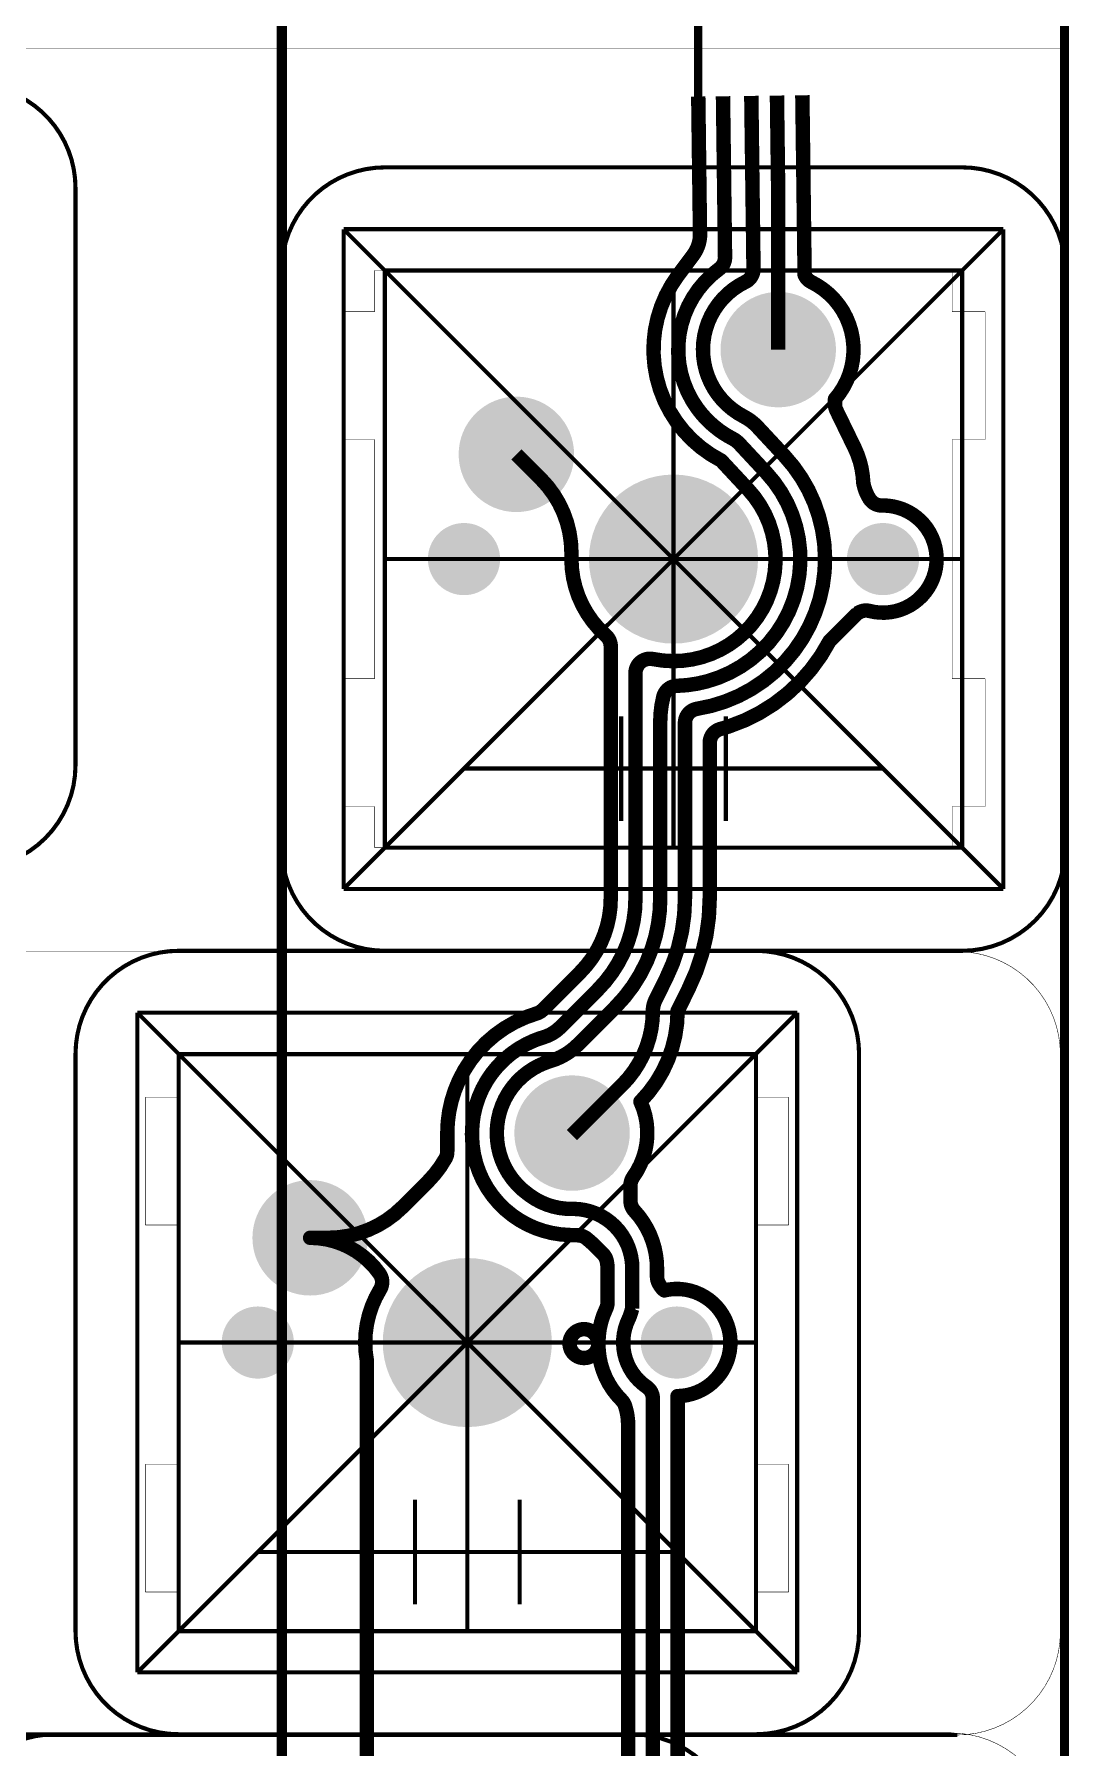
# Model space of a CAD drawing. Header units: inches. Extents: x -214 to 438, y -213 to 250.
# Drawn here: x -110.5 to -85.61, y -28.83 to 12.73 of the extents above; entities that cross this region are included whole.
import ezdxf

# ---------------------------------------------------------------- set-up
doc = ezdxf.new("R2010")
doc.units = ezdxf.units.IN
for name, color, linetype in [('Bottom Layer', 5, 'Continuous'), ('Drawing', 216, 'Continuous'), ('Drawing3', 56, 'Continuous'), ('Mechanical 22', 56, 'Continuous'), ('Multi-Layer', 9, 'Continuous'), ('Top Layer', 1, 'Continuous')]:
    doc.layers.add(name, color=color, linetype=linetype)

msp = doc.modelspace()

# ---------------------------------------------------------------- hatches: boundary and pattern name
at = {"layer": 'Bottom Layer'}
h = msp.add_hatch(color=5, dxfattribs=at)
edge = h.paths.add_edge_path()
edge.add_arc((-92.46000049999999, 5.08), 1.39999974, 0, 360)
h = msp.add_hatch(color=5, dxfattribs=at)
edge = h.paths.add_edge_path()
edge.add_arc((-98.81000049999999, 2.54), 1.39999974, 0, 360)
h = msp.add_hatch(color=5, dxfattribs=at)
edge = h.paths.add_edge_path()
edge.add_arc((-95.0000005, 0), 2.04999844, 0, 360)
h = msp.add_hatch(color=5, dxfattribs=at)
edge = h.paths.add_edge_path()
edge.add_arc((-100.0800005, 0), 0.87499952, 0, 360)
h = msp.add_hatch(color=5, dxfattribs=at)
edge = h.paths.add_edge_path()
edge.add_arc((-89.92000049999999, 0), 0.87499952, 0, 360)
h = msp.add_hatch(color=5, dxfattribs=at)
edge = h.paths.add_edge_path()
edge.add_arc((-97.46000065999999, -13.9200001), 1.39999974, 0, 360)
h = msp.add_hatch(color=5, dxfattribs=at)
edge = h.paths.add_edge_path()
edge.add_arc((-103.81000066, -16.4600001), 1.39999974, 0, 360)
h = msp.add_hatch(color=5, dxfattribs=at)
edge = h.paths.add_edge_path()
edge.add_arc((-100.00000066, -19.0000001), 2.04999844, 0, 360)
h = msp.add_hatch(color=5, dxfattribs=at)
edge = h.paths.add_edge_path()
edge.add_arc((-105.08000066, -19.0000001), 0.87499952, 0, 360)
h = msp.add_hatch(color=5, dxfattribs=at)
edge = h.paths.add_edge_path()
edge.add_arc((-94.92000066, -19.0000001), 0.87499952, 0, 360)
at = {"layer": 'Multi-Layer'}
h = msp.add_hatch(color=9, dxfattribs=at)
edge = h.paths.add_edge_path()
edge.add_arc((-92.46000049999999, 5.08), 1.39999974, 0, 360)
h = msp.add_hatch(color=9, dxfattribs=at)
edge = h.paths.add_edge_path()
edge.add_arc((-98.81000049999999, 2.54), 1.39999974, 0, 360)
h = msp.add_hatch(color=9, dxfattribs=at)
edge = h.paths.add_edge_path()
edge.add_arc((-95.0000005, 0), 2.04999844, 0, 360)
h = msp.add_hatch(color=9, dxfattribs=at)
edge = h.paths.add_edge_path()
edge.add_arc((-100.0800005, 0), 0.87499952, 0, 360)
h = msp.add_hatch(color=9, dxfattribs=at)
edge = h.paths.add_edge_path()
edge.add_arc((-89.92000049999999, 0), 0.87499952, 0, 360)
h = msp.add_hatch(color=9, dxfattribs=at)
edge = h.paths.add_edge_path()
edge.add_arc((-97.46000065999999, -13.9200001), 1.39999974, 0, 360)
h = msp.add_hatch(color=9, dxfattribs=at)
edge = h.paths.add_edge_path()
edge.add_arc((-103.81000066, -16.4600001), 1.39999974, 0, 360)
h = msp.add_hatch(color=9, dxfattribs=at)
edge = h.paths.add_edge_path()
edge.add_arc((-100.00000066, -19.0000001), 2.04999844, 0, 360)
h = msp.add_hatch(color=9, dxfattribs=at)
edge = h.paths.add_edge_path()
edge.add_arc((-105.08000066, -19.0000001), 0.87499952, 0, 360)
h = msp.add_hatch(color=9, dxfattribs=at)
edge = h.paths.add_edge_path()
edge.add_arc((-94.92000066, -19.0000001), 0.87499952, 0, 360)
at = {"layer": 'Top Layer'}
h = msp.add_hatch(color=1, dxfattribs=at)
edge = h.paths.add_edge_path()
edge.add_arc((-92.46000049999999, 5.08), 1.39999974, 0, 360)
h = msp.add_hatch(color=1, dxfattribs=at)
edge = h.paths.add_edge_path()
edge.add_arc((-98.81000049999999, 2.54), 1.39999974, 0, 360)
h = msp.add_hatch(color=1, dxfattribs=at)
edge = h.paths.add_edge_path()
edge.add_arc((-95.0000005, 0), 2.04999844, 0, 360)
h = msp.add_hatch(color=1, dxfattribs=at)
edge = h.paths.add_edge_path()
edge.add_arc((-100.0800005, 0), 0.87499952, 0, 360)
h = msp.add_hatch(color=1, dxfattribs=at)
edge = h.paths.add_edge_path()
edge.add_arc((-89.92000049999999, 0), 0.87499952, 0, 360)
h = msp.add_hatch(color=1, dxfattribs=at)
edge = h.paths.add_edge_path()
edge.add_arc((-97.46000065999999, -13.9200001), 1.39999974, 0, 360)
h = msp.add_hatch(color=1, dxfattribs=at)
edge = h.paths.add_edge_path()
edge.add_arc((-103.81000066, -16.4600001), 1.39999974, 0, 360)
h = msp.add_hatch(color=1, dxfattribs=at)
edge = h.paths.add_edge_path()
edge.add_arc((-100.00000066, -19.0000001), 2.04999844, 0, 360)
h = msp.add_hatch(color=1, dxfattribs=at)
edge = h.paths.add_edge_path()
edge.add_arc((-105.08000066, -19.0000001), 0.87499952, 0, 360)
h = msp.add_hatch(color=1, dxfattribs=at)
edge = h.paths.add_edge_path()
edge.add_arc((-94.92000066, -19.0000001), 0.87499952, 0, 360)

# ---------------------------------------------------------------- linework, layer by layer
at = {"layer": 'Drawing'}
for points, const_width in [([(-112.00050244, 11.49999986, -0.4142135623730985), (-109.50050236, 8.99999978)], 0.0999998), ([(-104.49950144, 6.9999987, -0.4142135623730999), (-101.99950136, 9.49999878)], 0.0999998), ([(-88.00050218, 9.49999878, -0.4142135623730985), (-85.50050209999999, 6.9999987)], 0.0999998), ([(-109.50050236, -5.00000016, -0.4142135623730951), (-112.00050244, -7.50000024)], 0.0999998), ([(-102.00000174, -9.4994984, -0.4142135623731002), (-104.50000182, -6.99949832)], 0.0999998), ([(-101.99950136, -9.500001319999999, -0.4142135623731002), (-104.49950144, -7.00000124)], 0.0127), ([(-85.50050209999999, -7.00000124, -0.4142135623730951), (-88.00050218, -9.500001319999999)], 0.0999998), ([(-109.4995016, -12.0000014, -0.4142135623730999), (-106.99950152, -9.500001319999999)], 0.0999998), ([(-93.00050234, -9.500001319999999, -0.4142135623730985), (-90.50050225999999, -12.0000014)], 0.0999998), ([(-88.11849787999999, -9.51809882, -0.4142252781503813), (-85.61839873999999, -12.0180989)], 0.0127), ([(-107.0000019, -28.4994985, -0.4142135623731002), (-109.50000198, -25.99949842)], 0.0999998), ([(-106.99950152, -28.50000142, -0.4142135623731002), (-109.4995016, -26.00000134)], 0.0127), ([(-90.50050225999999, -26.00000134, -0.4142135623730951), (-93.00050234, -28.50000142)], 0.0999998), ([(-85.6184978, -26.01779912, -0.4142252786190307), (-88.11849787999999, -28.51770014)], 0.0127), ([(-112.49950068, -31.0000015, -0.4142135623730999), (-109.9995006, -28.50000142)], 0.0999998), ([(-96.00050141999999, -28.50000142, -0.4142135623730985), (-93.50050134, -31.0000015)], 0.0999998), ([(-88.26100204, -28.4677993, -0.4142252786190331), (-85.7610045, -31.00010056)], 0.0127)]:
    msp.add_lwpolyline(points, format="xyb", dxfattribs=dict(at, const_width=const_width))
for points, const_width in [([(-101.99950136, 9.49999878), (-88.00050218, 9.49999878)], 0.0999998), ([(-109.50050236, -5.00000016), (-109.50050236, 8.99999978)], 0.0999998), ([(-102.99999974, 8.00000178), (-86.99999872, 8.00000178)], 0.0999998), ([(-102.99999974, -7.999999239999999), (-102.99999974, 8.00000178)], 0.0999998), ([(-102.99999974, 8.00000178), (-86.99999872, -7.999999239999999)], 0.0999998), ([(-102.99999974, -7.999999239999999), (-86.99999872, 8.00000178)], 0.0999998), ([(-86.99999872, -7.999999239999999), (-86.99999872, 8.00000178)], 0.0999998), ([(-104.50000182, -6.99949832), (-104.50000182, 6.999500859999999)], 0.0999998), ([(-101.99975282, 6.99980058), (-88.00025326, 6.99980058)], 0.0999998), ([(-101.99975282, -6.99980058), (-101.99975282, 6.99980058)], 0.0999998), ([(-95.00000304, -6.99980058), (-95.00000304, 6.99980058)], 0.0999998), ([(-88.00025326, -6.99980058), (-88.00025326, 6.99980058)], 0.0999998), ([(-95.0000005, -1.27), (-95.0000005, 1.27)], 0.0999998), ([(-101.99975282, 0), (-88.00025326, 0)], 0.0999998), ([(-96.2700005, 0), (-93.7300005, 0)], 0.0999998), ([(-96.2700005, -6.35), (-96.2700005, -3.81)], 0.0999998), ([(-95.0000005, -6.35), (-95.0000005, -3.81)], 0.0999998), ([(-93.7300005, -6.35), (-93.7300005, -3.81)], 0.0999998), ([(-100.0800005, -5.08), (-89.92000049999999, -5.08)], 0.0999998), ([(-101.99975282, -6.99980058), (-88.00025326, -6.99980058)], 0.0999998), ([(-102.99999974, -7.999999239999999), (-86.99999872, -7.999999239999999)], 0.0999998), ([(-111.8813993, -9.51809882), (-88.11849787999999, -9.51809882)], 0.0127), ([(-106.99950152, -9.500001319999999), (-93.00050234, -9.500001319999999)], 0.0999998), ([(-102.24399922, -9.500001319999999), (-88.24500004, -9.500001319999999)], 0.0127), ([(-101.99950136, -9.49999878), (-88.00050218, -9.49999878)], 0.0999998), ([(-107.9999999, -26.99999934), (-91.99999887999999, -10.99999832)], 0.0999998), ([(-107.9999999, -10.99999832), (-91.99999887999999, -26.99999934)], 0.0999998), ([(-107.9999999, -26.99999934), (-107.9999999, -10.99999832)], 0.0999998), ([(-107.9999999, -10.99999832), (-91.99999887999999, -10.99999832)], 0.0999998), ([(-91.99999887999999, -26.99999934), (-91.99999887999999, -10.99999832)], 0.0999998), ([(-109.50000198, -25.99949842), (-109.50000198, -12.00049924)], 0.0999998), ([(-106.99975298, -25.99980068), (-106.99975298, -12.00019952)], 0.0999998), ([(-106.99975298, -12.00019952), (-93.00025341999999, -12.00019952)], 0.0999998), ([(-107.0004972, -12.00009792), (-92.99939744, -12.00009792)], 0.0127), ([(-107.0004972, -25.99979814), (-107.0004972, -12.00009792)], 0.0127), ([(-100.0000032, -25.99980068), (-100.0000032, -12.00019952)], 0.0999998), ([(-99.99999811999999, -25.9999988), (-99.99999811999999, -11.99999886)], 0.0127), ([(-93.00025341999999, -25.99980068), (-93.00025341999999, -12.00019952)], 0.0999998), ([(-92.99939744, -25.99979814), (-92.99939744, -12.00009792)], 0.0127), ([(-90.50050225999999, -26.00000134), (-90.50050225999999, -12.0000014)], 0.0999998), ([(-85.62474874, -26.06790062), (-85.62464967999999, -12.0682004)], 0.0127), ([(-100.00000066, -20.2700001), (-100.00000066, -17.7300001)], 0.0999998), ([(-106.99975298, -19.0000001), (-93.00025341999999, -19.0000001)], 0.0999998), ([(-106.99949898, -19.0000001), (-93.00049725999999, -19.0000001)], 0.0127), ([(-101.27000066, -19.0000001), (-98.73000065999999, -19.0000001)], 0.0999998), ([(-101.27000066, -25.3500001), (-101.27000066, -22.8100001)], 0.0999998), ([(-100.00000066, -25.3500001), (-100.00000066, -22.8100001)], 0.0999998), ([(-98.73000065999999, -25.3500001), (-98.73000065999999, -22.8100001)], 0.0999998), ([(-105.08000066, -24.0800001), (-94.92000066, -24.0800001)], 0.0999998), ([(-106.99975298, -25.99980068), (-93.00025341999999, -25.99980068)], 0.0999998), ([(-107.0004972, -25.99979814), (-92.99939744, -25.99979814)], 0.0127), ([(-107.9999999, -26.99999934), (-91.99999887999999, -26.99999934)], 0.0999998), ([(-117.73890092, -28.50019954), (-88.26100204, -28.50019954)], 0.0999998), ([(-111.8813993, -28.5177992), (-88.11849787999999, -28.5177992)], 0.0999998), ([(-109.9995006, -28.50000142), (-96.00050141999999, -28.50000142)], 0.0999998), ([(-106.99950152, -28.49999888), (-93.00050234, -28.49999888)], 0.0999998)]:
    msp.add_lwpolyline(points, dxfattribs=dict(at, const_width=const_width))
for points, const_width in [([(-102.02450004, 9.49999878, 1), (-101.97450268, 9.49999878, 1)], 0.0499999), ([(-88.02550086, 9.49999878, 1), (-87.97550349999999, 9.49999878, 1)], 0.0499999), ([(-109.52550104, 8.99999978, 1), (-109.47550368, 8.99999978, 1)], 0.0499999), ([(-104.52450012, 6.9999987, 1), (-104.47450276, 6.9999987, 1)], 0.0499999), ([(-109.52550104, -5.00000016, 1), (-109.47550368, -5.00000016, 1)], 0.0499999), ([(-104.5250005, -6.99949832, 1), (-104.47500314, -6.99949832, 1)], 0.0499999), ([(-104.50267644, -7.00000124, 1), (-104.49632644, -7.00000124, 1)], 0.00635), ([(-107.0245002, -9.500001319999999, 1), (-106.97450284, -9.500001319999999, 1)], 0.0499999), ([(-102.02500042, -9.4994984, 1), (-101.97500306, -9.4994984, 1)], 0.0499999), ([(-102.00267636, -9.500001319999999, 1), (-101.99632636, -9.500001319999999, 1)], 0.00635), ([(-93.02550102, -9.500001319999999, 1), (-92.97550366, -9.500001319999999, 1)], 0.0499999), ([(-88.12167288, -9.51809882, 1), (-88.11532288, -9.51809882, 1)], 0.00635), ([(-88.02550086, -9.500001319999999, 1), (-87.97550349999999, -9.500001319999999, 1)], 0.0499999), ([(-109.52450028, -12.0000014, 1), (-109.47450292, -12.0000014, 1)], 0.0499999), ([(-90.52550093999999, -12.0000014, 1), (-90.47550358, -12.0000014, 1)], 0.0499999), ([(-85.62157373999999, -12.0180989, 1), (-85.61522374, -12.0180989, 1)], 0.00635), ([(-109.52500066, -25.99949842, 1), (-109.4750033, -25.99949842, 1)], 0.0499999), ([(-109.5026766, -26.00000134, 1), (-109.4963266, -26.00000134, 1)], 0.00635), ([(-90.52550093999999, -26.00000134, 1), (-90.47550358, -26.00000134, 1)], 0.0499999), ([(-85.62167279999998, -26.01779912, 1), (-85.61532279999999, -26.01779912, 1)], 0.00635), ([(-110.02449928, -28.50000142, 1), (-109.97450192, -28.50000142, 1)], 0.0499999), ([(-107.02500058, -28.4994985, 1), (-106.97500322, -28.4994985, 1)], 0.0499999), ([(-107.00267652, -28.50000142, 1), (-106.99632652, -28.50000142, 1)], 0.00635), ([(-96.02550009999999, -28.50000142, 1), (-95.97550274, -28.50000142, 1)], 0.0499999), ([(-93.02550102, -28.50000142, 1), (-92.97550366, -28.50000142, 1)], 0.0499999), ([(-88.26417703999999, -28.4677993, 1), (-88.25782704, -28.4677993, 1)], 0.00635), ([(-88.12167288, -28.51770014, 1), (-88.11532288, -28.51770014, 1)], 0.00635)]:
    msp.add_lwpolyline(points, format="xyb", close=True, dxfattribs=dict(at, const_width=const_width))
at = {"layer": 'Drawing3', "const_width": 0.0127}
for points in [[(-136.2004642, 12.38110046), (208.6054502, 12.38110046)], [(-102.24424814, 6.99980058), (-88.24474858, 6.99980058)], [(-102.24424814, 5.99929966), (-102.24424814, 6.99980058)], [(-88.24474858, 5.99929966), (-88.24474858, 6.99980058)], [(-103.04344898, 2.89979862), (-103.04344898, 5.99929966)], [(-103.04344898, 5.99929966), (-102.24424814, 5.99929966)], [(-88.24474858, 5.99929966), (-87.44395008, 5.99929966)], [(-87.44395008, 2.89979862), (-87.44395008, 5.99929966)], [(-103.04344898, 2.89979862), (-102.24424814, 2.89979862)], [(-102.24424814, -2.90019994), (-102.24424814, 2.89979862)], [(-88.24474858, 2.89979862), (-87.44395008, 2.89979862)], [(-88.24474858, -2.90019994), (-88.24474858, 2.89979862)], [(-103.04344898, -6.000701739999999), (-103.04344898, -2.90019994)], [(-103.04344898, -2.90019994), (-102.24424814, -2.90019994)], [(-88.24474858, -2.90019994), (-87.44395008, -2.90019994)], [(-87.44395008, -6.000701739999999), (-87.44395008, -2.90019994)], [(-103.04344898, -6.000701739999999), (-102.24424814, -6.000701739999999)], [(-102.24424814, -6.99980058), (-102.24424814, -6.000701739999999)], [(-88.24474858, -6.000701739999999), (-87.44395008, -6.000701739999999)], [(-88.24474858, -6.99980058), (-88.24474858, -6.000701739999999)], [(-102.24424814, -6.99980058), (-88.24474858, -6.99980058)], [(-107.00674814, -12.05019942), (-93.00584903999999, -12.05019942)], [(-107.00674814, -13.05070034), (-107.00674814, -12.05019942)], [(-93.00584903999999, -13.05070034), (-93.00584903999999, -12.05019942)], [(-107.80594898, -16.15020138), (-107.80594898, -13.05070034)], [(-107.80594898, -13.05070034), (-107.00674814, -13.05070034)], [(-93.00584903999999, -13.05070034), (-92.20645008, -13.05070034)], [(-92.20645008, -16.15020138), (-92.20645008, -13.05070034)], [(-107.80594898, -16.15020138), (-107.00674814, -16.15020138)], [(-107.00674814, -21.95019994), (-107.00674814, -16.15020138)], [(-93.00584903999999, -16.15020138), (-92.20645008, -16.15020138)], [(-93.00584903999999, -21.95019994), (-93.00584903999999, -16.15020138)], [(-107.80594898, -25.05070174), (-107.80594898, -21.95019994)], [(-107.80594898, -21.95019994), (-107.00674814, -21.95019994)], [(-93.00584903999999, -21.95019994), (-92.20645008, -21.95019994)], [(-92.20645008, -25.05070174), (-92.20645008, -21.95019994)], [(-107.80594898, -25.05070174), (-107.00674814, -25.05070174)], [(-107.00674814, -26.04980058), (-107.00674814, -25.05070174)], [(-93.00584903999999, -25.05070174), (-92.20645008, -25.05070174)], [(-93.00584903999999, -26.04980058), (-93.00584903999999, -25.05070174)], [(-107.00674814, -26.04980058), (-93.00584903999999, -26.04980058)]]:
    msp.add_lwpolyline(points, dxfattribs=at)
at = {"layer": 'Mechanical 22', "const_width": 0.2499995}
for points in [[(-104.5005022, -72.25000281999999), (-104.5005022, 38.7499987)], [(-85.50050209999999, -73.25000336), (-85.50050209999999, 37.74999816)]]:
    msp.add_lwpolyline(points, dxfattribs=at)
at = {"layer": 'Top Layer'}
for points, const_width in [([(-94.39957244, 11.21723436), (-94.39957244, 13.16821852)], 0.1999996), ([(-94.39957244, 11.21723436), (-94.35642291999999, 7.82033234)], 0.3499993), ([(-93.79962189999999, 11.22485944), (-93.75000046, 7.318529939999999)], 0.3499993), ([(-93.1133139, 11.23357672), (-93.05999929999999, 7.036559459999999)], 0.3499993), ([(-92.4912425, 11.2414812), (-92.46000558, 8.782438619999999)], 0.3499993), ([(-91.87583606, 11.24929678), (-91.82047929999999, 6.8916423)], 0.3499993), ([(-92.46000558, 8.782438619999999), (-92.46000049999999, 5.08)], 0.3499993), ([(-94.88344751999999, 6.890392619999999), (-94.52629303999998, 7.368491740000001)], 0.3499993), ([(-91.82046152, 6.89039008), (-91.82046152, 6.890392619999999)], 0.3499993), ([(-91.82046152, 6.89039008), (-91.81220652, 6.87400454)], 0.3499993), ([(-91.08410028, 3.8810311), (-91.08410028, 3.88103364)], 0.3499993), ([(-91.08410028, 3.7550725), (-91.08410028, 3.8810311)], 0.3499993), ([(-91.04884, 3.60329988), (-90.60754802, 2.69611094)], 0.3499993), ([(-92.96248107999999, 3.20459862), (-92.31423752, 2.50843796)], 0.3499993), ([(-93.40303646, 2.7972766), (-92.75371847999999, 2.0999577)], 0.3499993), ([(-98.81000049999999, 2.54), (-98.21894757999999, 1.94894708)], 0.3499993), ([(-93.84361215999999, 2.38997744), (-93.84360962, 2.38997236)], 0.3499993), ([(-93.84360962, 2.38997236), (-93.19172624, 1.68989756)], 0.3499993), ([(-97.47499936, 0), (-97.47499936, 0.1528953)], 0.3499993), ([(-91.21464866, -1.98663052), (-90.54194744, -1.3139293)], 0.3499993), ([(-90.54194998, -1.3139293), (-90.49636459999999, -1.28949958)], 0.3499993), ([(-96.5218415, -8.23026548), (-96.5218415, -2.11585302)], 0.3499993), ([(-91.21465119999999, -1.98663306), (-91.21464866, -1.98663052)], 0.3499993), ([(-95.9218427, -2.76518624), (-95.9218427, -2.7651837)], 0.3499993), ([(-95.9218427, -8.23026548), (-95.9218427, -2.76518624)], 0.3499993), ([(-95.3218439, -8.23026548), (-95.3218439, -3.95043152)], 0.3499993), ([(-94.7218451, -3.97434816), (-94.7218451, -3.97434562)], 0.3499993), ([(-94.7218451, -8.23026548), (-94.7218451, -3.97434816)], 0.3499993), ([(-94.1218463, -4.45761872), (-94.1218463, -4.45761618)], 0.3499993), ([(-94.1218463, -8.23026548), (-94.1218463, -4.45761872)], 0.3499993), ([(-98.17188646, -10.93241146), (-97.2664552, -10.02698274)], 0.3499993), ([(-97.26631296, -10.0268405), (-97.26578972, -10.02631726)], 0.3499993), ([(-97.74762518, -11.35667782), (-96.84219392, -10.45124656)], 0.3499993), ([(-95.43734278, -10.6891455), (-95.17506492, -10.1612065)], 0.3499993), ([(-94.899226, -10.95453232), (-94.63848738, -10.42969466)], 0.3499993), ([(-97.3219161, -11.77949638), (-96.41930424, -10.87688198)], 0.3499993), ([(-96.41930424, -10.87688198), (-96.41930169999999, -10.87687944)], 0.3499993), ([(-97.46000065999999, -13.96819914), (-96.24394772, -12.7521462)], 0.3499993), ([(-95.80161688, -13.15819314), (-95.80160925999999, -13.1581906)], 0.3499993), ([(-100.48499842, -13.96819914), (-100.48499842, -13.9200001)], 0.3499993), ([(-100.48499842, -14.36618158), (-100.48499842, -13.96821946)], 0.3499993), ([(-99.88499961999999, -13.96819914), (-99.88499961999999, -13.9200001)], 0.3499993), ([(-101.5727839, -15.71605188), (-100.95076584, -15.09403382)], 0.3499993), ([(-98.53708511999999, -15.39326868), (-98.47896991999998, -15.43575526)], 0.3499993), ([(-96.04248254, -15.18614946), (-96.04248254, -15.18614692)], 0.3499993), ([(-96.04248254, -15.56828484), (-96.04248254, -15.18614946)], 0.3499993), ([(-97.45960441999999, -15.75849274), (-97.43277439999999, -15.7580076)], 0.3499993), ([(-97.43277439999999, -15.7580076), (-97.43269057999998, -15.75800506)], 0.3499993), ([(-103.81000066, -16.4600001), (-103.36883568, -16.4600001)], 0.3499993), ([(-97.53998272, -16.39187984), (-97.31497174, -16.39930426)], 0.3499993), ([(-96.90199822, -16.66039594), (-96.71261327999999, -16.84978596)], 0.3499993), ([(-96.71261327999999, -16.84978596), (-96.71249897999999, -16.84990026)], 0.3499993), ([(-96.59999984, -18.02964136), (-96.59999984, -17.19696332)], 0.3499993), ([(-96.00000104, -18.1768369), (-96.00000104, -17.19696586)], 0.3499993), ([(-95.40000223999999, -17.39932004), (-95.40000223999999, -17.19696586)], 0.3499993), ([(-96.09105242, -18.43552066), (-96.09053426, -18.43438274)], 0.3499993), ([(-96.04454756, -18.31713126), (-96.00000104, -18.1768369)], 0.3499993), ([(-96.81996129999999, -19.01213114), (-96.81989017999999, -19.02325126)], 0.3499993), ([(-102.4341106, -30.0320075), (-102.4341106, -19.44802308)], 0.3499993), ([(-95.49999949999999, -29.26035042), (-95.49999949999999, -20.3629387)], 0.3499993), ([(-94.90210636, -20.29987812), (-94.90209619999999, -20.29987812)], 0.3499993), ([(-94.90000069999999, -36.39201256), (-94.90000069999999, -20.3629387)], 0.3499993), ([(-96.0999983, -29.26035042), (-96.0999983, -20.99415156)], 0.3499993)]:
    msp.add_lwpolyline(points, dxfattribs=dict(at, const_width=const_width))
at = {"layer": 'Top Layer', "const_width": 0.3499993}
for points in [[(-94.35642291999999, 7.82033234, -0.1411390640359219), (-94.52629303999998, 7.368491740000001)], [(-93.75000046, 7.318529939999999, -0.2387270252510384), (-93.89282974, 7.03642992)], [(-93.84361215999999, 2.3899749, -0.4638006937359755), (-94.88389964, 6.889788099999999)], [(-94.4182643, 3.64967774, -0.4138385176558898), (-93.89282974, 7.03642992)], [(-94.88389964, 6.889788099999999, -6.23875026149e-05), (-94.88344751999999, 6.890392619999999)], [(-93.05999929999999, 7.036559459999999, -0.2868967657305749), (-93.25674516, 6.721896639999999)], [(-91.82046152, 6.890392619999999, -0.0008927136610579), (-91.82047929999999, 6.8916423)], [(-94.09999975999999, 4.27935644, -0.4149096264992646), (-93.25674516, 6.721896639999999)], [(-91.6557222, 6.718218719999999, -0.1618460352067208), (-91.81220397999999, 6.87400454)], [(-91.65571965999999, 6.718218719999999, -0.4927135338419664), (-91.08410028, 3.88103364)], [(-93.29262519999999, 3.45600528, -0.1621179543281546), (-94.09999975999999, 4.27935644)], [(-93.89282974, 3.12357008, -0.0771106519518591), (-94.4182643, 3.64967774)], [(-91.04884, 3.60329988, -0.1127068623591871), (-91.08410028, 3.7550725)], [(-93.29262519999999, 3.45600274, -0.0871080440525562), (-92.96248107999999, 3.20459862)], [(-93.56800437999999, 2.9229304, -0.0394217220392951), (-93.89282974, 3.12357008)], [(-93.56800437999999, 2.9229304, -0.0870595396312438), (-93.40303391999998, 2.79727914)], [(-92.31423498, 2.5084405, -0.2854357807845617), (-91.56174474, -1.29768854)], [(-90.60754548, 2.69611094, -0.0845878181181683), (-90.41365712, 2.03177648)], [(-98.21894757999999, 1.94894708, -0.198912367379658), (-97.47499936, 0.1528953)], [(-92.75371847999999, 2.0999577, -0.5651226577540942), (-94.19456396, -2.96763948)], [(-90.41365712, 2.03177648, -0.0173827798026668), (-90.40215346, 1.8890488)], [(-93.1917237, 1.6899001, -0.7316283374868213), (-95.50186386, -2.42358164)], [(-90.39750018, 1.84717944, -0.0301178861868502), (-90.40215346, 1.8890488)], [(-90.24694675999999, 1.46038316, -0.0986051434518146), (-90.39750018, 1.84717944)], [(-89.94713786, 1.29971546, -0.2592945908093999), (-90.24694675999999, 1.46038316)], [(-89.94713786, 1.29971546, -0.0052191546349452), (-89.92000049999999, 1.29999994)], [(-89.92000049999999, 1.29999994, -0.5551687589289364), (-88.75307115999999, -0.57295288)], [(-96.64147041999999, -1.85235088, -0.2146282654505762), (-97.47499936, 0)], [(-88.75307115999999, -0.57295288, -0.3552193959997106), (-90.24274306, -1.25930152)], [(-91.56174474, -1.29768854, -0.2696172522639658), (-94.42728129999999, -3.630094339999999)], [(-90.49636459999999, -1.28949958, -0.188947654791785), (-90.24274306, -1.25930406)], [(-96.6414755, -1.85235596, -0.2163814571641608), (-96.5218415, -2.11585302)], [(-91.21465119999999, -1.98663306, -0.1942354222590462), (-93.65481141999999, -4.05783796)], [(-95.9218427, -2.7651837, -0.4733132100309816), (-95.50186386, -2.42358164)], [(-95.2469266, -3.33808832, -0.3350438995082176), (-94.91820234, -3.07391054)], [(-94.19456396, -2.96763948, -0.0596752093148195), (-94.91820234, -3.07391054)], [(-95.3218439, -3.95043152, -0.0609448722469358), (-95.2469266, -3.33808832)], [(-94.7218451, -3.97434562, -0.3672767074777624), (-94.42728129999999, -3.630094339999999)], [(-94.1218463, -4.45761618, -0.3359843074595733), (-93.86535456, -4.1216707)], [(-93.65481141999999, -4.05783796, -0.0128680440273336), (-93.86535456, -4.1216707)], [(-96.5218415, -8.23026548, -0.198912367379658), (-97.26578972, -10.02631726)], [(-95.9218427, -8.23026548, -0.198990412753568), (-96.84219392, -10.45124656)], [(-95.3218439, -8.23026548, -0.0830797325007235), (-95.52553665999999, -9.4476951)], [(-94.7218451, -8.23026548, -0.1157838624142885), (-95.17506492, -10.1612065)], [(-94.1218463, -8.23026548, -0.115871946229947), (-94.63848738, -10.42969466)], [(-95.52553665999999, -9.44769256, -0.1141447927585097), (-96.41930169999999, -10.87687944)], [(-97.26631296, -10.0268405, -0.0001436815000517), (-97.2664552, -10.02698274)], [(-98.17188646, -10.93241146, -0.1237166212767801), (-98.31862226, -11.01941662)], [(-95.49999949999999, -10.95609442, -0.198912367379658), (-96.24394772, -12.7521462)], [(-94.90000069999999, -10.95609696, -0.1967884529260561), (-95.80160925999999, -13.15818552)], [(-95.49999949999999, -10.95609442, -0.1157833707189523), (-95.43734278, -10.6891455)], [(-94.89922345999999, -10.95453232, -0.0007271346926537), (-94.89999816, -10.95609696)], [(-100.20681762, -12.65287538, -0.2159617539611763), (-98.31862226, -11.01941662)], [(-97.74762518, -11.35667782, -0.1241982435987072), (-98.14703764, -11.59435832)], [(-99.88499961999999, -13.9200001, -0.3323740977059745), (-98.14703764, -11.59436086)], [(-98.41838076, -11.69241756, -0.0297704283455165), (-98.14703764, -11.59436086)], [(-97.3219161, -11.77949638, -0.1246461899499122), (-97.97547587999999, -12.16930764)], [(-98.53708511999999, -12.44673406, -0.0864489246422252), (-97.97547334, -12.16931018)], [(-98.53708511999999, -15.39326868, -0.5076581962031674), (-98.53708511999999, -12.44673406)], [(-100.48499842, -13.9200001, -0.1084766573748808), (-100.20681762, -12.65287538)], [(-95.80160672, -13.1581906, -0.2695973035666236), (-95.97757284, -14.98444044)], [(-98.90242855999999, -15.91756532, -0.2377749366250921), (-99.88499961999999, -13.96819914)], [(-100.52868388, -14.53551068, -0.0692350564333555), (-100.95076584, -15.09403382)], [(-100.48499588, -14.36618158, -0.1269218733760865), (-100.52868388, -14.53551068)], [(-96.04248254, -15.18614692, -0.1549872377262763), (-95.97757284, -14.98444044)], [(-97.45960441999999, -15.75849274, -0.1637728188972746), (-98.47896991999998, -15.43575526)], [(-101.5727839, -15.71605188, -0.198912367379658), (-103.36883568, -16.4600001)], [(-97.53998272, -16.39187984, -0.1521704639670588), (-98.90242855999999, -15.91756532)], [(-97.43269057999998, -15.75800506, -0.4129350484374811), (-96.00000104, -17.19696586)], [(-95.94938646, -15.8046547, -0.1878616571894169), (-96.04248254, -15.56828484)], [(-95.94938646, -15.8046547, -0.1277042695516382), (-95.46019516, -16.70519138)], [(-103.81000066, -16.4600001, -0.2435550075813817), (-102.12766214, -17.33115914)], [(-97.31497174, -16.39930426, -0.1617683865292712), (-97.10793634, -16.47575826)], [(-97.10793634, -16.47575826, -0.0272435553549351), (-96.90199822, -16.66039594)], [(-95.46019516, -16.70519392, -0.0609723757820014), (-95.40000223999999, -17.19696586)], [(-96.71261327999999, -16.84978596, -0.0001160716051479), (-96.71249897999999, -16.84990026)], [(-96.71249897999999, -16.84990026, -0.1394482953767452), (-96.62022078, -17.0177079)], [(-96.62022078, -17.0177079, -0.05622724013616), (-96.59999984, -17.19696332)], [(-102.12766214, -17.33115914, -0.2975394840793577), (-102.11443128, -17.71360948)], [(-95.35663681999999, -17.56673652, -0.1254731719277367), (-95.40000223999999, -17.39932004)], [(-95.28900678, -17.66971574, -0.0373778502549729), (-95.35663681999999, -17.56673652)], [(-102.4341106, -19.44802308, -0.1841878130325781), (-102.11443128, -17.71360948)], [(-96.59999984, -18.02964136, -0.1113772397457766), (-96.63388851999999, -18.17988744)], [(-95.22196602, -17.73555508, -0.067422432760694), (-95.28900678, -17.66971574)], [(-95.22196347999999, -17.73555508, -0.7788703395268388), (-94.05392416, -19.96949016)], [(-96.81996129999999, -19.01213114, -0.1136589632252158), (-96.63388851999999, -18.17988744)], [(-95.65326055999999, -20.07346506, -0.3708997488356084), (-96.09105242, -18.43552066)], [(-96.04454501999999, -18.31713126, -0.0331803365702018), (-96.09053426, -18.43438274)], [(-96.26077522, -20.39442454, -0.2022253880523018), (-96.81989017999999, -19.02784866)], [(-95.65326309999999, -20.0734676, -0.2483941758915199), (-95.49999949999999, -20.3629387)], [(-94.05392416, -19.96949016, -0.0863118792211946), (-94.43210476, -20.20497102)], [(-96.26077267999999, -20.39442454, -0.1146955384476005), (-96.17671646, -20.528788)], [(-96.17671392, -20.52878546, -0.0818727310330334), (-96.0999983, -20.99415156)], [(-94.43210476, -20.20497102, -0.0930046769280967), (-94.90209619999999, -20.29987558)], [(-94.90209619999999, -20.29987812, -0.0166086645424789), (-94.90000069999999, -20.3629387)]]:
    msp.add_lwpolyline(points, format="xyb", dxfattribs=at)
at = {"layer": 'Top Layer'}
for points, const_width in [([(-94.44392338, 7.82033234, 1), (-94.26892246, 7.82033234, 1)], 0.17499838), ([(-94.6137935, 7.368491740000001, 1), (-94.43879258, 7.368491740000001, 1)], 0.17499838), ([(-93.83750092, 7.318529939999999, 1), (-93.6625, 7.318529939999999, 1)], 0.17499838), ([(-94.9714001, 6.889788099999999, 1), (-94.79639918, 6.889788099999999, 1)], 0.17499838), ([(-94.9714001, 6.889788099999999, 1), (-94.79639918, 6.889788099999999, 1)], 0.17499838), ([(-94.97094797999999, 6.890392619999999, 1), (-94.79594705999999, 6.890392619999999, 1)], 0.17499838), ([(-93.9803302, 7.03642992, 1), (-93.80532928, 7.03642992, 1)], 0.17499838), ([(-93.9803302, 7.03642992, 1), (-93.80532928, 7.03642992, 1)], 0.17499838), ([(-93.14749975999999, 7.036559459999999, 1), (-92.97249884, 7.036559459999999, 1)], 0.17499838), ([(-91.90797975999999, 6.8916423, 1), (-91.73297884, 6.8916423, 1)], 0.17499838), ([(-91.90796198, 6.890392619999999, 1), (-91.73296106, 6.890392619999999, 1)], 0.17499838), ([(-93.34424562, 6.721896639999999, 1), (-93.1692447, 6.721896639999999, 1)], 0.17499838), ([(-93.34424562, 6.721896639999999, 1), (-93.1692447, 6.721896639999999, 1)], 0.17499838), ([(-91.89970444, 6.87400454, 1), (-91.72470351999999, 6.87400454, 1)], 0.17499838), ([(-91.74322266, 6.718218719999999, 1), (-91.56822174, 6.718218719999999, 1)], 0.17499838), ([(-91.74322012, 6.718218719999999, 1), (-91.5682192, 6.718218719999999, 1)], 0.17499838), ([(-94.18750021999999, 4.27935644, 1), (-94.0124993, 4.27935644, 1)], 0.17499838), ([(-94.18750021999999, 4.27935644, 1), (-94.0124993, 4.27935644, 1)], 0.17499838), ([(-94.50576475999999, 3.64967774, 1), (-94.33076383999999, 3.64967774, 1)], 0.17499838), ([(-94.50576475999999, 3.64967774, 1), (-94.33076383999999, 3.64967774, 1)], 0.17499838), ([(-91.17160073999999, 3.88103364, 1), (-90.99659982, 3.88103364, 1)], 0.17499838), ([(-91.17160073999999, 3.7550725, 1), (-90.99659982, 3.7550725, 1)], 0.17499838), ([(-91.13634045999999, 3.60329988, 1), (-90.96133954, 3.60329988, 1)], 0.17499838), ([(-93.38012566, 3.45600528, 1), (-93.20512473999999, 3.45600528, 1)], 0.17499838), ([(-93.38012566, 3.45600274, 1), (-93.20512473999999, 3.45600274, 1)], 0.17499838), ([(-93.04998154, 3.20459862, 1), (-92.87498061999999, 3.20459862, 1)], 0.17499838), ([(-93.9803302, 3.12357008, 1), (-93.80532928, 3.12357008, 1)], 0.17499838), ([(-93.9803302, 3.12357008, 1), (-93.80532928, 3.12357008, 1)], 0.17499838), ([(-93.65550483999999, 2.9229304, 1), (-93.48050391999999, 2.9229304, 1)], 0.17499838), ([(-93.65550483999999, 2.9229304, 1), (-93.48050391999999, 2.9229304, 1)], 0.17499838), ([(-93.49053438, 2.79727914, 1), (-93.31553346, 2.79727914, 1)], 0.17499838), ([(-93.93111262, 2.3899749, 1), (-93.75611169999999, 2.3899749, 1)], 0.17499838), ([(-92.40173544, 2.5084405, 1), (-92.22673452, 2.5084405, 1)], 0.17499838), ([(-90.69504594, 2.69611094, 1), (-90.52004502, 2.69611094, 1)], 0.17499838), ([(-98.30644803999999, 1.94894708, 1), (-98.13144711999999, 1.94894708, 1)], 0.17499838), ([(-92.84121894, 2.0999577, 1), (-92.66621802, 2.0999577, 1)], 0.17499838), ([(-90.50115758, 2.03177648, 1), (-90.32615666, 2.03177648, 1)], 0.17499838), ([(-90.50115758, 2.03177648, 1), (-90.32615666, 2.03177648, 1)], 0.17499838), ([(-93.27922416, 1.6899001, 1), (-93.10422324, 1.6899001, 1)], 0.17499838), ([(-90.48965392, 1.8890488, 1), (-90.31465299999999, 1.8890488, 1)], 0.17499838), ([(-90.48965392, 1.8890488, 1), (-90.31465299999999, 1.8890488, 1)], 0.17499838), ([(-90.48500064, 1.84717944, 1), (-90.30999972, 1.84717944, 1)], 0.17499838), ([(-90.48500064, 1.84717944, 1), (-90.30999972, 1.84717944, 1)], 0.17499838), ([(-90.33444722, 1.46038316, 1), (-90.1594463, 1.46038316, 1)], 0.17499838), ([(-90.33444722, 1.46038316, 1), (-90.1594463, 1.46038316, 1)], 0.17499838), ([(-90.03463832, 1.29971546, 1), (-89.8596374, 1.29971546, 1)], 0.17499838), ([(-90.03463832, 1.29971546, 1), (-89.8596374, 1.29971546, 1)], 0.17499838), ([(-90.00750096, 1.29999994, 1), (-89.83250004, 1.29999994, 1)], 0.17499838), ([(-90.00750096, 1.29999994, 1), (-89.83250004, 1.29999994, 1)], 0.17499838), ([(-97.56249982, 0.1528953, 1), (-97.3874989, 0.1528953, 1)], 0.17499838), ([(-97.56249982, 0, 1), (-97.3874989, 0, 1)], 0.17499838), ([(-88.84057162, -0.57295288, 1), (-88.66557069999999, -0.57295288, 1)], 0.17499838), ([(-88.84057162, -0.57295288, 1), (-88.66557069999999, -0.57295288, 1)], 0.17499838), ([(-91.6492452, -1.29768854, 1), (-91.47424428, -1.29768854, 1)], 0.17499838), ([(-91.6492452, -1.29768854, 1), (-91.47424428, -1.29768854, 1)], 0.17499838), ([(-90.58386506, -1.28949958, 1), (-90.40886413999999, -1.28949958, 1)], 0.17499838), ([(-90.33024352, -1.25930152, 1), (-90.1552426, -1.25930152, 1)], 0.17499838), ([(-90.33024352, -1.25930406, 1), (-90.1552426, -1.25930406, 1)], 0.17499838), ([(-96.72897595999999, -1.85235596, 1), (-96.55397504, -1.85235596, 1)], 0.17499838), ([(-96.72897087999999, -1.85235088, 1), (-96.55396995999999, -1.85235088, 1)], 0.17499838), ([(-96.60934196, -2.11585302, 1), (-96.43434103999999, -2.11585302, 1)], 0.17499838), ([(-91.30215165999999, -1.98663306, 1), (-91.12715073999999, -1.98663306, 1)], 0.17499838), ([(-95.58936432, -2.42358164, 1), (-95.41436339999998, -2.42358164, 1)], 0.17499838), ([(-95.58936432, -2.42358164, 1), (-95.41436339999998, -2.42358164, 1)], 0.17499838), ([(-96.00934316, -2.7651837, 1), (-95.83434223999998, -2.7651837, 1)], 0.17499838), ([(-95.0057028, -3.07391054, 1), (-94.83070187999999, -3.07391054, 1)], 0.17499838), ([(-95.0057028, -3.07391054, 1), (-94.83070187999999, -3.07391054, 1)], 0.17499838), ([(-94.28206442, -2.96763948, 1), (-94.1070635, -2.96763948, 1)], 0.17499838), ([(-94.28206442, -2.96763948, 1), (-94.1070635, -2.96763948, 1)], 0.17499838), ([(-95.33442706, -3.33808832, 1), (-95.15942614, -3.33808832, 1)], 0.17499838), ([(-95.33442706, -3.33808832, 1), (-95.15942614, -3.33808832, 1)], 0.17499838), ([(-94.51478175999999, -3.630094339999999, 1), (-94.33978084, -3.630094339999999, 1)], 0.17499838), ([(-94.51478175999999, -3.630094339999999, 1), (-94.33978084, -3.630094339999999, 1)], 0.17499838), ([(-95.40934435999999, -3.95043152, 1), (-95.23434343999999, -3.95043152, 1)], 0.17499838), ([(-94.80934556, -3.97434562, 1), (-94.63434464, -3.97434562, 1)], 0.17499838), ([(-93.95285501999999, -4.1216707, 1), (-93.7778541, -4.1216707, 1)], 0.17499838), ([(-93.95285501999999, -4.1216707, 1), (-93.7778541, -4.1216707, 1)], 0.17499838), ([(-93.74231188, -4.05783796, 1), (-93.56731095999999, -4.05783796, 1)], 0.17499838), ([(-93.74231188, -4.05783796, 1), (-93.56731095999999, -4.05783796, 1)], 0.17499838), ([(-94.20934675999999, -4.45761618, 1), (-94.03434584, -4.45761618, 1)], 0.17499838), ([(-96.60934196, -8.23026548, 1), (-96.43434103999999, -8.23026548, 1)], 0.17499838), ([(-96.00934316, -8.23026548, 1), (-95.83434223999998, -8.23026548, 1)], 0.17499838), ([(-95.40934435999999, -8.23026548, 1), (-95.23434343999999, -8.23026548, 1)], 0.17499838), ([(-94.80934556, -8.23026548, 1), (-94.63434464, -8.23026548, 1)], 0.17499838), ([(-94.20934675999999, -8.23026548, 1), (-94.03434584, -8.23026548, 1)], 0.17499838), ([(-95.61303712, -9.44769256, 1), (-95.4380362, -9.44769256, 1)], 0.17499838), ([(-95.61303712, -9.4476951, 1), (-95.4380362, -9.4476951, 1)], 0.17499838), ([(-97.35395566, -10.02698274, 1), (-97.17895474, -10.02698274, 1)], 0.17499838), ([(-97.35381342, -10.0268405, 1), (-97.1788125, -10.0268405, 1)], 0.17499838), ([(-97.35329017999999, -10.02631726, 1), (-97.17828926, -10.02631726, 1)], 0.17499838), ([(-96.92969437999999, -10.45124656, 1), (-96.75469346, -10.45124656, 1)], 0.17499838), ([(-95.26256538, -10.1612065, 1), (-95.08756446, -10.1612065, 1)], 0.17499838), ([(-94.72598784, -10.42969466, 1), (-94.55098691999999, -10.42969466, 1)], 0.17499838), ([(-98.25938691999998, -10.93241146, 1), (-98.084386, -10.93241146, 1)], 0.17499838), ([(-96.50680216, -10.87687944, 1), (-96.33180123999999, -10.87687944, 1)], 0.17499838), ([(-95.58749995999999, -10.95609442, 1), (-95.41249904, -10.95609442, 1)], 0.17499838), ([(-95.58749995999999, -10.95609442, 1), (-95.41249904, -10.95609442, 1)], 0.17499838), ([(-95.52484324, -10.6891455, 1), (-95.34984232, -10.6891455, 1)], 0.17499838), ([(-94.98750116, -10.95609696, 1), (-94.81250023999999, -10.95609696, 1)], 0.17499838), ([(-94.98749862, -10.95609696, 1), (-94.8124977, -10.95609696, 1)], 0.17499838), ([(-94.98672392, -10.95453232, 1), (-94.811723, -10.95453232, 1)], 0.17499838), ([(-98.40612272, -11.01941662, 1), (-98.2311218, -11.01941662, 1)], 0.17499838), ([(-98.40612272, -11.01941662, 1), (-98.2311218, -11.01941662, 1)], 0.17499838), ([(-97.83512564, -11.35667782, 1), (-97.66012471999998, -11.35667782, 1)], 0.17499838), ([(-98.50588121999999, -11.69241756, 1), (-98.33088029999999, -11.69241756, 1)], 0.17499838), ([(-98.2345381, -11.59435832, 1), (-98.05953718, -11.59435832, 1)], 0.17499838), ([(-98.2345381, -11.59436086, 1), (-98.05953718, -11.59436086, 1)], 0.17499838), ([(-98.2345381, -11.59436086, 1), (-98.05953718, -11.59436086, 1)], 0.17499838), ([(-97.40941656, -11.77949638, 1), (-97.23441564, -11.77949638, 1)], 0.17499838), ([(-98.06297634, -12.16930764, 1), (-97.88797541999999, -12.16930764, 1)], 0.17499838), ([(-98.0629738, -12.16931018, 1), (-97.88797288, -12.16931018, 1)], 0.17499838), ([(-98.62458558, -12.44673406, 1), (-98.44958466, -12.44673406, 1)], 0.17499838), ([(-98.62458558, -12.44673406, 1), (-98.44958466, -12.44673406, 1)], 0.17499838), ([(-100.29431808, -12.65287538, 1), (-100.11931716, -12.65287538, 1)], 0.17499838), ([(-100.29431808, -12.65287538, 1), (-100.11931716, -12.65287538, 1)], 0.17499838), ([(-96.33144818, -12.7521462, 1), (-96.15644726, -12.7521462, 1)], 0.17499838), ([(-95.88910972, -13.15818552, 1), (-95.71410879999999, -13.15818552, 1)], 0.17499838), ([(-95.88910718, -13.1581906, 1), (-95.71410626, -13.1581906, 1)], 0.17499838), ([(-100.57249888, -13.9200001, 1), (-100.39749796, -13.9200001, 1)], 0.17499838), ([(-99.97250007999999, -13.9200001, 1), (-99.79749916, -13.9200001, 1)], 0.17499838), ([(-99.97250007999999, -13.96819914, 1), (-99.79749916, -13.96819914, 1)], 0.17499838), ([(-100.61618434, -14.53551068, 1), (-100.44118342, -14.53551068, 1)], 0.17499838), ([(-100.61618434, -14.53551068, 1), (-100.44118342, -14.53551068, 1)], 0.17499838), ([(-100.57249634, -14.36618158, 1), (-100.39749542, -14.36618158, 1)], 0.17499838), ([(-101.0382663, -15.09403382, 1), (-100.86326538, -15.09403382, 1)], 0.17499838), ([(-96.0650733, -14.98444044, 1), (-95.89007237999999, -14.98444044, 1)], 0.17499838), ([(-96.0650733, -14.98444044, 1), (-95.89007237999999, -14.98444044, 1)], 0.17499838), ([(-98.62458558, -15.39326868, 1), (-98.44958466, -15.39326868, 1)], 0.17499838), ([(-98.56647038, -15.43575526, 1), (-98.39146946, -15.43575526, 1)], 0.17499838), ([(-96.129983, -15.18614692, 1), (-95.95498208, -15.18614692, 1)], 0.17499838), ([(-101.66028436, -15.71605188, 1), (-101.48528344, -15.71605188, 1)], 0.17499838), ([(-98.98992901999999, -15.91756532, 1), (-98.81492809999999, -15.91756532, 1)], 0.17499838), ([(-98.98992901999999, -15.91756532, 1), (-98.81492809999999, -15.91756532, 1)], 0.17499838), ([(-97.54710488, -15.75849274, 1), (-97.37210395999999, -15.75849274, 1)], 0.17499838), ([(-97.52019104, -15.75800506, 1), (-97.34519012, -15.75800506, 1)], 0.17499838), ([(-96.129983, -15.56828484, 1), (-95.95498208, -15.56828484, 1)], 0.17499838), ([(-96.03688691999999, -15.8046547, 1), (-95.861886, -15.8046547, 1)], 0.17499838), ([(-96.03688691999999, -15.8046547, 1), (-95.861886, -15.8046547, 1)], 0.17499838), ([(-103.89750112, -16.4600001, 1), (-103.7225002, -16.4600001, 1)], 0.17499838), ([(-103.45633614, -16.4600001, 1), (-103.28133522, -16.4600001, 1)], 0.17499838), ([(-97.62748317999998, -16.39187984, 1), (-97.45248226, -16.39187984, 1)], 0.17499838), ([(-97.40247219999999, -16.39930426, 1), (-97.22747127999999, -16.39930426, 1)], 0.17499838), ([(-97.1954368, -16.47575826, 1), (-97.02043588, -16.47575826, 1)], 0.17499838), ([(-97.1954368, -16.47575826, 1), (-97.02043588, -16.47575826, 1)], 0.17499838), ([(-96.98949868, -16.66039594, 1), (-96.81449776, -16.66039594, 1)], 0.17499838), ([(-95.54769562, -16.70519138, 1), (-95.3726947, -16.70519138, 1)], 0.17499838), ([(-95.54769562, -16.70519392, 1), (-95.3726947, -16.70519392, 1)], 0.17499838), ([(-96.80011374, -16.84978596, 1), (-96.62511282, -16.84978596, 1)], 0.17499838), ([(-96.79999944, -16.84990026, 1), (-96.62499851999999, -16.84990026, 1)], 0.17499838), ([(-96.79999944, -16.84990026, 1), (-96.62499851999999, -16.84990026, 1)], 0.17499838), ([(-96.70772124, -17.0177079, 1), (-96.53272032, -17.0177079, 1)], 0.17499838), ([(-96.70772124, -17.0177079, 1), (-96.53272032, -17.0177079, 1)], 0.17499838), ([(-96.6875003, -17.19696332, 1), (-96.51249938, -17.19696332, 1)], 0.17499838), ([(-96.0875015, -17.19696586, 1), (-95.91250057999999, -17.19696586, 1)], 0.17499838), ([(-95.4875027, -17.19696586, 1), (-95.31250177999999, -17.19696586, 1)], 0.17499838), ([(-102.2151626, -17.33115914, 1), (-102.04016168, -17.33115914, 1)], 0.17499838), ([(-102.2151626, -17.33115914, 1), (-102.04016168, -17.33115914, 1)], 0.17499838), ([(-95.4875027, -17.39932004, 1), (-95.31250177999999, -17.39932004, 1)], 0.17499838), ([(-95.44413727999999, -17.56673652, 1), (-95.26913635999999, -17.56673652, 1)], 0.17499838), ([(-95.44413727999999, -17.56673652, 1), (-95.26913635999999, -17.56673652, 1)], 0.17499838), ([(-102.20193174, -17.71360948, 1), (-102.02693082, -17.71360948, 1)], 0.17499838), ([(-102.20193174, -17.71360948, 1), (-102.02693082, -17.71360948, 1)], 0.17499838), ([(-96.6875003, -18.02964136, 1), (-96.51249938, -18.02964136, 1)], 0.17499838), ([(-95.37650724, -17.66971574, 1), (-95.20150632, -17.66971574, 1)], 0.17499838), ([(-95.37650724, -17.66971574, 1), (-95.20150632, -17.66971574, 1)], 0.17499838), ([(-95.30946648, -17.73555508, 1), (-95.13446556, -17.73555508, 1)], 0.17499838), ([(-95.30946394, -17.73555508, 1), (-95.13446302, -17.73555508, 1)], 0.17499838), ([(-96.72138898, -18.17988744, 1), (-96.54638806, -18.17988744, 1)], 0.17499838), ([(-96.72138898, -18.17988744, 1), (-96.54638806, -18.17988744, 1)], 0.17499838), ([(-96.17855287999998, -18.43552066, 1), (-96.00355196, -18.43552066, 1)], 0.17499838), ([(-96.17803472, -18.43438274, 1), (-96.0030338, -18.43438274, 1)], 0.17499838), ([(-96.13204548, -18.31713126, 1), (-95.95704456, -18.31713126, 1)], 0.17499838), ([(-96.81988256, -19.02548392, 1), (-97.51990148, -19.02548392, 1)], 0.3499993), ([(-97.60740193999999, -19.02548392, 1), (-97.43240101999999, -19.02548392, 1)], 0.17499838), ([(-96.90746176, -19.01213114, 1), (-96.73246083999999, -19.01213114, 1)], 0.17499838), ([(-96.90739063999999, -19.02784866, 1), (-96.73238972, -19.02784866, 1)], 0.17499838), ([(-96.90738302, -19.02548392, 1), (-96.7323821, -19.02548392, 1)], 0.17499838), ([(-102.52161106, -19.44802308, 1), (-102.34661014, -19.44802308, 1)], 0.17499838), ([(-95.74076355999999, -20.0734676, 1), (-95.56576264, -20.0734676, 1)], 0.17499838), ([(-95.74076102, -20.07346506, 1), (-95.56576009999999, -20.07346506, 1)], 0.17499838), ([(-94.14142462, -19.96949016, 1), (-93.96642369999999, -19.96949016, 1)], 0.17499838), ([(-94.14142462, -19.96949016, 1), (-93.96642369999999, -19.96949016, 1)], 0.17499838), ([(-96.34827567999999, -20.39442454, 1), (-96.17327476, -20.39442454, 1)], 0.17499838), ([(-96.34827314, -20.39442454, 1), (-96.17327221999999, -20.39442454, 1)], 0.17499838), ([(-96.26421692, -20.528788, 1), (-96.089216, -20.528788, 1)], 0.17499838), ([(-96.26421438, -20.52878546, 1), (-96.08921346, -20.52878546, 1)], 0.17499838), ([(-95.58749995999999, -20.3629387, 1), (-95.41249904, -20.3629387, 1)], 0.17499838), ([(-94.98959665999999, -20.29987558, 1), (-94.81459574, -20.29987558, 1)], 0.17499838), ([(-94.98959665999999, -20.29987812, 1), (-94.81459574, -20.29987812, 1)], 0.17499838), ([(-94.98750116, -20.3629387, 1), (-94.81250023999999, -20.3629387, 1)], 0.17499838), ([(-94.51960521999999, -20.20497102, 1), (-94.34460429999999, -20.20497102, 1)], 0.17499838), ([(-94.51960521999999, -20.20497102, 1), (-94.34460429999999, -20.20497102, 1)], 0.17499838), ([(-96.18749876, -20.99415156, 1), (-96.01249784, -20.99415156, 1)], 0.17499838)]:
    msp.add_lwpolyline(points, format="xyb", close=True, dxfattribs=dict(at, const_width=const_width))

doc.saveas('drawing.dxf')
